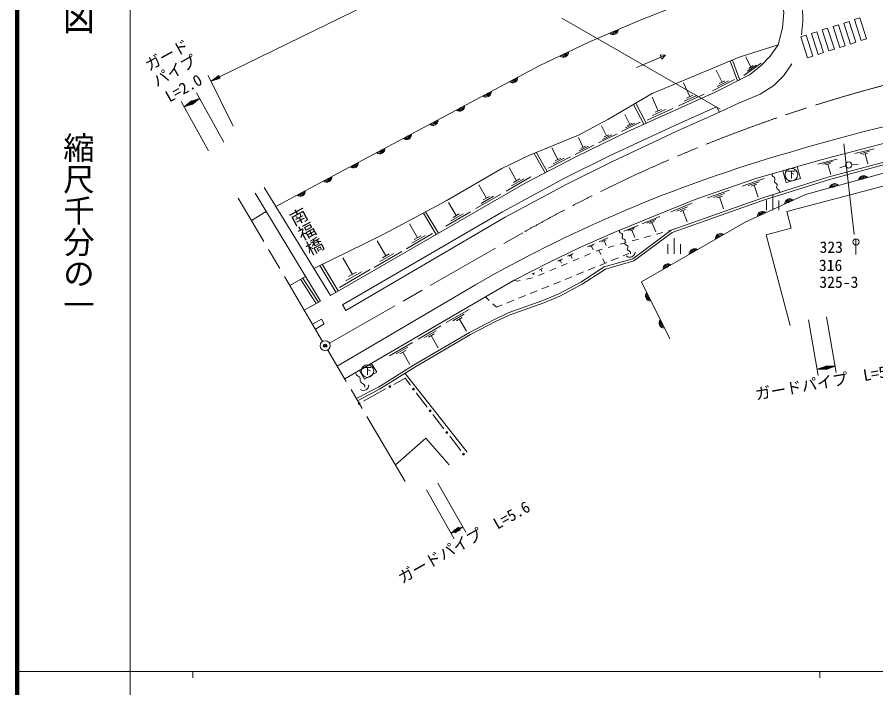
# Model space of a CAD drawing. Units: millimetres, scale not verified. Extents: x 40000 to 680000, y 20000 to 380000.
# Drawn here: x 40000 to 176935, y 202409 to 309331 of the extents above; entities that cross this region are included whole.
import ezdxf
from ezdxf.enums import TextEntityAlignment as Align

# ---------------------------------------------------------------- set-up
doc = ezdxf.new("R2010")
doc.units = ezdxf.units.MM
doc.header["$LTSCALE"] = 1000
doc.header["$PDMODE"] = 32
doc.header["$PDSIZE"] = 500
doc.linetypes.add('CHAIN', pattern=[18.5, 12, -1.5, 3.5, -1.5])
for name, color, linetype, lineweight in [('M-BGD', 7, 'Continuous', 13), ('M-BGD-EXST', 7, 'Continuous', 13), ('M-BMK', 2, 'CHAIN', 13), ('M-BMK-SRVR', 3, 'Continuous', 13), ('M-STR-HTXT', 7, 'Continuous', 13), ('M-STR-STRC', 7, 'Continuous', 13), ('M-STR-STRD', 7, 'Continuous', 13), ('M-TTL', 2, 'Continuous', 140), ('M-TTL-BAND', 7, 'Continuous', 13)]:
    doc.layers.add(name, color=color, linetype=linetype, lineweight=lineweight)
doc.layers.add('M-OTRS', color=6, linetype='Continuous')
doc.styles.add('@ＭＳ ゴシック', font='')
doc.styles.add('ＭＳ ゴシック', font='')
doc.styles.get('@ＭＳ ゴシック').set_extended_font_data('@MS Gothic')
doc.styles.get('ＭＳ ゴシック').set_extended_font_data('MS Gothic')

msp = doc.modelspace()

# ---------------------------------------------------------------- linework, layer by layer
at = {"layer": 'M-BGD'}
for p, q in [((170106, 307840), (170963, 308114)), ((172033, 304774), (170963, 308114)), ((171820, 308389), (172677, 308664)), ((172890, 305048), (171820, 308389)), ((173747, 305323), (172677, 308664)), ((173534, 308938), (174391, 309213)), ((174604, 305598), (173534, 308938)), ((175461, 305872), (174391, 309213)), ((166677, 306741), (167534, 307016)), ((167748, 303400), (166677, 306741)), ((168605, 303675), (167534, 307016)), ((168391, 307290), (169249, 307565)), ((169462, 303950), (168391, 307290)), ((170319, 304224), (169249, 307565)), ((171176, 304499), (170106, 307840)), ((164963, 306192), (165820, 306466)), ((166034, 302851), (164963, 306192)), ((166891, 303126), (165820, 306466)), ((174604, 305598), (175461, 305872)), ((169462, 303950), (170319, 304224)), ((171176, 304499), (172033, 304774)), ((172890, 305048), (173747, 305323)), ((138775, 301299), (143371, 303268)), ((142534, 303318), (143371, 303268)), ((142829, 302628), (142534, 303318)), ((143371, 303268), (142829, 302628)), ((157009, 301381), (156184, 302986)), ((166034, 302851), (166891, 303126)), ((167748, 303400), (168605, 303675)), ((154869, 299173), (153679, 302334)), ((155243, 299314), (154053, 302475)), ((158652, 301985), (155885, 300039)), ((157831, 301683), (156447, 300710)), ((157355, 301624), (156663, 301138)), ((152408, 298978), (151457, 300871)), ((147258, 296660), (146273, 298848)), ((154421, 299396), (150871, 297613)), ((153414, 299187), (151639, 298295)), ((152852, 299201), (151964, 298755)), ((142244, 294403), (141262, 296586)), ((149555, 297036), (145453, 295190)), ((148406, 296848), (146355, 295925)), ((147771, 296891), (146745, 296429)), ((139940, 292271), (138308, 295432)), ((140295, 292455), (138663, 295616)), ((144537, 294778), (140443, 292936)), ((143390, 294590), (141344, 293670)), ((142756, 294633), (141733, 294173)), ((137687, 292245), (136909, 293833)), ((133978, 290411), (133201, 291999)), ((139370, 292576), (136392, 291119)), ((138528, 292411), (137040, 291682)), ((138059, 292427), (137315, 292063)), ((135661, 290742), (132683, 289285)), ((134820, 290577), (133331, 289848)), ((134350, 290593), (133606, 290229)), ((130269, 288577), (129492, 290165)), ((124193, 284529), (122438, 287608)), ((124541, 284727), (122786, 287806)), ((126240, 286633), (125269, 288511)), ((131953, 288908), (128975, 287451)), ((131111, 288743), (129622, 288014)), ((130642, 288759), (129897, 288394)), ((173594, 287576), (176657, 288365)), ((174412, 287569), (175944, 287964)), ((174848, 287464), (175614, 287661)), ((128244, 287074), (124723, 285253)), ((127242, 286854), (125482, 285943)), ((126681, 286861), (125800, 286405)), ((167630, 285908), (170761, 286715)), ((168467, 285901), (170032, 286304)), ((175231, 287562), (175652, 285929)), ((119655, 283263), (118439, 285370)), ((168912, 285793), (169694, 285995)), ((169303, 285894), (169733, 284225)), ((172132, 285609), (171176, 285316)), ((173109, 285799), (174105, 285888)), ((121934, 283876), (117983, 281596)), ((120794, 283569), (118819, 282429)), ((120149, 283548), (119161, 282978)), ((155593, 282409), (159122, 283607)), ((89950, 264960), (79375, 282152)), ((114829, 280479), (113613, 282586)), ((156555, 282473), (158319, 283072)), ((157076, 282388), (157958, 282687)), ((157517, 282537), (158156, 280655)), ((88354, 264062), (77978, 281288)), ((117109, 281092), (113157, 278812)), ((115969, 280785), (113993, 279645)), ((115323, 280763), (114335, 280194)), ((150096, 280543), (153624, 281741)), ((151058, 280607), (152822, 281206)), ((151579, 280521), (152461, 280821)), ((160493, 281086), (160493, 278586)), ((110013, 277697), (108802, 279796)), ((144260, 278293), (147660, 279662)), ((152020, 280671), (152659, 278789)), ((159493, 280086), (159493, 278586)), ((161493, 280086), (161493, 278586)), ((77372, 276896), (79733, 278374)), ((106832, 274700), (104782, 278095)), ((107175, 274907), (105124, 278302)), ((112284, 278307), (108348, 276037)), ((111148, 278002), (109180, 276867)), ((110505, 277981), (109521, 277413)), ((145201, 278409), (146901, 279093)), ((145718, 278353), (146568, 278695)), ((146143, 278524), (146873, 276711)), ((139645, 276404), (142465, 277563)), ((140427, 276506), (141837, 277085)), ((140857, 276463), (141562, 276752)), ((103842, 274177), (102560, 276398)), ((136769, 275223), (139009, 276143)), ((137390, 275304), (138511, 275764)), ((137732, 275269), (138292, 275499)), ((138012, 275384), (138503, 274189)), ((141209, 276607), (141827, 275103)), ((143885, 275258), (144286, 275368)), ((106244, 274823), (102080, 272420)), ((105043, 274500), (102961, 273299)), ((104362, 274477), (103321, 273877)), ((132832, 273540), (134201, 274140)), ((138100, 273667), (139064, 273932)), ((140029, 274197), (140993, 274462)), ((141957, 274727), (142921, 274992)), ((144772, 274118), (144772, 271618)), ((98792, 271308), (97433, 273662)), ((130974, 272725), (132058, 273200)), ((131308, 272699), (131850, 272937)), ((131579, 272818), (131833, 272240)), ((133254, 273507), (133938, 273807)), ((133596, 273657), (133916, 272927)), ((134243, 272606), (135208, 272871)), ((136172, 273137), (137136, 273402)), ((143772, 273118), (143772, 271618)), ((145772, 273118), (145772, 271618)), ((101339, 271993), (96924, 269446)), ((100065, 271650), (97858, 270377)), ((99344, 271626), (98240, 270989)), ((127772, 271218), (128669, 271657)), ((128055, 271208), (128503, 271428)), ((128279, 271318), (128513, 270840)), ((130492, 271241), (131414, 271629)), ((132335, 272017), (132774, 272202)), ((132774, 272202), (133279, 272341)), ((132774, 272202), (133090, 271511)), ((136634, 271265), (137561, 271640)), ((91185, 265682), (88618, 269930)), ((93471, 268331), (91951, 270964)), ((126184, 270443), (126943, 270813)), ((126423, 270434), (126803, 270619)), ((126613, 270527), (126811, 270122)), ((126806, 269687), (127728, 270075)), ((128649, 270464), (129571, 270852)), ((132927, 269763), (134039, 270213)), ((133421, 270783), (133737, 270091)), ((134781, 270514), (135893, 270964)), ((90842, 265475), (88276, 269723)), ((96319, 269097), (91382, 266248)), ((94895, 268714), (92426, 267289)), ((94088, 268687), (92854, 267975)), ((122132, 268412), (122475, 268586)), ((122303, 268499), (122419, 268271)), ((123120, 268133), (124042, 268522)), ((123301, 269005), (123774, 269245)), ((123538, 269125), (123697, 268810)), ((124963, 268910), (125885, 269299)), ((129220, 268261), (130332, 268711)), ((131073, 269012), (132185, 269462)), ((85985, 267994), (83471, 266548)), ((87693, 263691), (85192, 267538)), ((88028, 263909), (85527, 267756)), ((119277, 267414), (119837, 267238)), ((119837, 267238), (120241, 267329)), ((121216, 267547), (122192, 267766)), ((125512, 266759), (126624, 267209)), ((127366, 267510), (128478, 267960)), ((121805, 265257), (122917, 265707)), ((123659, 266008), (124771, 266458)), ((114688, 264735), (115269, 264183)), ((119951, 264506), (121064, 264956)), ((85786, 262620), (88354, 264062)), ((115849, 263631), (116430, 263079)), ((116430, 263079), (117356, 263454)), ((118098, 263755), (119210, 264205)), ((108438, 260627), (112061, 262740)), ((109484, 260914), (111296, 261970)), ((110078, 260936), (110984, 261465)), ((110531, 261200), (111658, 259268)), ((103932, 257999), (107568, 260120)), ((104982, 258287), (106800, 259347)), ((105578, 258310), (106487, 258840)), ((99389, 255350), (103053, 257487)), ((106032, 258575), (107163, 256635)), ((100447, 255640), (102280, 256709)), ((101048, 255663), (101964, 256197)), ((101506, 255930), (102646, 253975)), ((111788, 239985), (101857, 252538)), ((101850, 251777), (100075, 250794)), ((102727, 250638), (101850, 251777)), ((98762, 250068), (95212, 248103)), ((105395, 247173), (103642, 249450)), ((108064, 243709), (106310, 245985)), ((110732, 240244), (108979, 242520))]:
    msp.add_line(p, q, dxfattribs=at)
for points in [[(161341, 304925), (162027, 307635), (162274, 310074), (161850, 312937), (157643, 326230)], [(81229, 279139), (123223, 301554), (131283, 305399), (139078, 308766), (151422, 313615), (160495, 316797)], [(89950, 264960), (121031, 282893), (129098, 287066), (137374, 291116), (151330, 297396), (156786, 300136), (158617, 301563), (160107, 303100), (161341, 304925), (155148, 302946)], [(155148, 302946), (141250, 297161), (134196, 293017), (129540, 290526), (121578, 287255), (117295, 285183), (108402, 280026), (98345, 274660), (87311, 269250)], [(92404, 262586), (91858, 263448), (117412, 278294), (127278, 283670), (134483, 287206), (144991, 292139), (151531, 295021), (151983, 294199)], [(92251, 251650), (114688, 264735), (119277, 267414), (124694, 270159), (129638, 272576), (135047, 274948), (143250, 278318), (148371, 280380), (157971, 283638), (168235, 286609), (177746, 289059), (190782, 292118), (199295, 293825), (204638, 294734)], [(94084, 248540), (97600, 250346), (103210, 253857), (112123, 259076), (116096, 261156), (118300, 262211), (123853, 264172), (126377, 265224), (129916, 267107), (133636, 269521), (138188, 270827), (144286, 275368), (158889, 280555), (169298, 283804), (178444, 286266), (190778, 289060), (201021, 290912), (205144, 291433), (212563, 290967), (219272, 291005), (226743, 291181), (233241, 293033)], [(94267, 248185), (97797, 249998), (103417, 253515), (112317, 258726), (116275, 260798), (118453, 261841), (123996, 263799), (126548, 264862), (130119, 266762), (133804, 269153), (138369, 270463), (144477, 275011), (159015, 280175), (169409, 283420), (178540, 285878), (190857, 288668), (201082, 290516), (205156, 291032), (212552, 290567), (219278, 290605), (226803, 290782), (233241, 292425)], [(208346, 272985), (201603, 290015), (193314, 288585), (165733, 281040), (156101, 276647), (139552, 267118), (144076, 258055)], [(184393, 265848), (179898, 282893), (162745, 278370), (163449, 275699), (159471, 274650), (163288, 260175)], [(87093, 260403), (88518, 261201), (88932, 260433)], [(108867, 237980), (105157, 242196), (100328, 237946)]]:
    msp.add_lwpolyline(points, dxfattribs=at)
for points in [[(162090, 284831), (164364, 285489), (164902, 283630), (162628, 282972)], [(94581, 253009), (96512, 254136), (97335, 252725), (95404, 251598)]]:
    msp.add_lwpolyline(points, close=True, dxfattribs=at)
for centre, radius in [((172611, 285755), 500), ((99418, 250431), 150), ((99418, 250431), 120), ((99418, 250431), 100), ((103184, 250044), 150), ((103184, 250044), 120), ((103184, 250044), 100), ((94556, 247740), 150), ((94556, 247740), 120), ((94556, 247740), 100), ((105853, 246579), 150), ((105853, 246579), 120), ((105853, 246579), 100), ((108521, 243114), 150), ((108521, 243114), 120), ((108521, 243114), 100), ((111190, 239649), 150), ((111190, 239649), 120), ((111190, 239649), 100)]:
    msp.add_circle(centre, radius, dxfattribs=at)
for centre, radius, start, end in [((135057, 307369), 812, 225.9829, 0.74317), ((135057, 307369), 650, 232.09868, 354.62738), ((135057, 307369), 488, 243.23137, 343.49469), ((135057, 307369), 325, 277.42066, 309.3054), ((127118, 303759), 812, 228.11978, 2.88005), ((127118, 303759), 650, 234.23557, 356.76426), ((127118, 303759), 488, 245.36826, 345.63157), ((127118, 303759), 325, 279.55755, 311.44228), ((119017, 299663), 812, 230.71168, 5.47195), ((119017, 299663), 650, 236.82747, 359.35616), ((119017, 299663), 488, 247.96016, 348.22347), ((119017, 299663), 325, 282.14945, 314.03418), ((114782, 297403), 812, 230.71168, 5.47195), ((114782, 297403), 650, 236.82747, 359.35616), ((114782, 297403), 488, 247.96016, 348.22347), ((114782, 297403), 325, 282.14945, 314.03418), ((110548, 295143), 812, 230.71168, 5.47195), ((110548, 295143), 650, 236.82747, 359.35616), ((110548, 295143), 488, 247.96016, 348.22347), ((110548, 295143), 325, 282.14945, 314.03418), ((106313, 292883), 812, 230.71168, 5.47195), ((106313, 292883), 650, 236.82747, 359.35616), ((106313, 292883), 488, 247.96016, 348.22347), ((106313, 292883), 325, 282.14945, 314.03418), ((102079, 290622), 812, 230.71168, 5.47195), ((102079, 290622), 650, 236.82747, 359.35616), ((102079, 290622), 488, 247.96016, 348.22347), ((102079, 290622), 325, 282.14945, 314.03418), ((97844, 288362), 812, 230.71168, 5.47195), ((97844, 288362), 650, 236.82747, 359.35616), ((97844, 288362), 488, 247.96016, 348.22347), ((97844, 288362), 325, 282.14945, 314.03418), ((93610, 286102), 812, 230.71168, 5.47195), ((93610, 286102), 650, 236.82747, 359.35616), ((93610, 286102), 488, 247.96016, 348.22347), ((93610, 286102), 325, 282.14945, 314.03418), ((89375, 283842), 812, 230.71168, 5.47195), ((89375, 283842), 650, 236.82747, 359.35616), ((89375, 283842), 488, 247.96016, 348.22347), ((89375, 283842), 325, 282.14945, 314.03418), ((160743, 284180), 341, 148.91103, 250.32006), ((160514, 283538), 341, 328.91103, 70.32006), ((174976, 283245), 812, 37.91858, 172.67885), ((174976, 283245), 650, 44.03437, 166.56306), ((174976, 283245), 488, 55.16706, 155.43038), ((174976, 283245), 325, 89.35635, 121.24109), ((161098, 283186), 341, 148.91103, 250.32006), ((160868, 282544), 341, 328.91103, 70.32006), ((161452, 282192), 341, 148.91103, 250.32006), ((170346, 281978), 812, 37.91858, 172.67885), ((170346, 281978), 650, 44.03437, 166.56306), ((170346, 281978), 488, 55.16706, 155.43038), ((170346, 281978), 325, 89.35635, 121.24109), ((85140, 281581), 812, 230.71168, 5.47195), ((85140, 281581), 650, 236.82747, 359.35616), ((85140, 281581), 488, 247.96016, 348.22347), ((85140, 281581), 325, 282.14945, 314.03418), ((161222, 281550), 341, 328.91103, 70.32006), ((163230, 279555), 812, 47.13573, 181.896), ((163230, 279555), 650, 53.25151, 175.78021), ((163230, 279555), 488, 64.3842, 164.64752), ((163230, 279555), 325, 98.57349, 130.45823), ((158863, 277564), 812, 47.13573, 181.896), ((158863, 277564), 650, 53.25151, 175.78021), ((158863, 277564), 488, 64.3842, 164.64752), ((158863, 277564), 325, 98.57349, 130.45823), ((136379, 275221), 333, 152.80907, 255.57365), ((136213, 274577), 333, 332.80907, 75.57365), ((136805, 274273), 333, 152.80907, 255.57365), ((136639, 273629), 333, 332.80907, 75.57365), ((152142, 274007), 812, 52.55483, 187.3151), ((152142, 274007), 650, 58.67062, 181.19931), ((152142, 274007), 488, 69.8033, 170.06662), ((152142, 274007), 325, 103.99259, 135.87733), ((137231, 273325), 333, 152.80907, 255.57365), ((137065, 272681), 333, 332.80907, 75.57365), ((137656, 272377), 333, 152.80907, 255.57365), ((137687, 271925), 850, 231.21827, 355.0733), ((137491, 271733), 333, 332.80907, 75.57365), ((147983, 271612), 812, 52.55483, 187.3151), ((147983, 271612), 650, 58.67062, 181.19931), ((147983, 271612), 488, 69.8033, 170.06662), ((147983, 271612), 325, 103.99259, 135.87733), ((143823, 269217), 812, 52.55483, 187.3151), ((143823, 269217), 650, 58.67062, 181.19931), ((143823, 269217), 488, 69.8033, 170.06662), ((143823, 269217), 325, 103.99259, 135.87733), ((141022, 264874), 812, 139.148, 273.90827), ((141022, 264874), 650, 145.26379, 267.79248), ((141022, 264874), 488, 156.39648, 256.65979), ((141022, 264874), 325, 190.58577, 222.4705), ((143166, 260579), 812, 139.148, 273.90827), ((143166, 260579), 650, 145.26379, 267.79248), ((143166, 260579), 488, 156.39648, 256.65979), ((143166, 260579), 325, 190.58577, 222.4705), ((94541, 252598), 524, 170.51702, 251.34126), ((94206, 251605), 524, 350.51702, 71.34126), ((95239, 251433), 524, 170.51702, 251.34126), ((95223, 250680), 850, 236.88328, 0.73831), ((94904, 250440), 524, 350.51702, 71.34126)]:
    msp.add_arc(centre, radius, start, end, dxfattribs=at)
at = {"layer": 'M-BGD-EXST'}
for p, q in [((162873, 284778), (164073, 284778)), ((163473, 284778), (163473, 283628)), ((163473, 284478), (163873, 284278)), ((95273, 253458), (96473, 253458)), ((95873, 253458), (95873, 252308)), ((95873, 253158), (96273, 252958))]:
    msp.add_line(p, q, dxfattribs=at)
for centre in [(163473, 284228), (95873, 252908)]:
    msp.add_circle(centre, 1000, dxfattribs=at)
at = {"layer": 'M-BMK'}
for p, q in [((88717, 257646), (75253, 280491)), ((89818, 257353), (120925, 275120)), ((101877, 235318), (89530, 256267))]:
    msp.add_line(p, q, dxfattribs=at)
msp.add_arc((239963, 65022), 241477, 104.6618, 119.53521, dxfattribs=at)
at = {"layer": 'M-BMK-SRVR'}
msp.add_circle((89124, 256956), 800, dxfattribs=at)
at = {"layer": 'M-OTRS'}
msp.add_point((89124, 256956), dxfattribs=at)
at = {"layer": 'M-STR-HTXT'}
for p, q in [((72266, 299806), (118021, 322178)), ((74433, 291960), (70479, 300046)), ((70919, 299147), (72156, 300031)), ((71414, 299501), (72222, 299896)), ((72200, 299941), (71661, 299677)), ((71909, 299854), (72178, 299986)), ((72376, 299582), (72156, 300031)), ((70919, 299147), (72266, 299806)), ((70919, 299147), (72376, 299582)), ((72244, 299851), (71166, 299324)), ((72288, 299761), (71210, 299234)), ((71502, 299321), (72310, 299716)), ((72332, 299671), (71793, 299408)), ((72085, 299495), (72354, 299626)), ((72972, 289398), (68582, 297254)), ((70532, 288035), (66142, 295891)), ((66630, 295018), (67817, 295968)), ((67915, 295794), (66867, 295208)), ((67105, 295398), (67891, 295837)), ((67866, 295881), (67342, 295588)), ((67580, 295778), (67842, 295924)), ((69070, 296382), (67638, 295868)), ((67638, 295868), (67882, 295432)), ((67925, 295971), (67663, 295824)), ((67687, 295781), (68211, 296073)), ((68497, 296176), (67711, 295737)), ((67736, 295693), (68783, 296279)), ((69070, 296382), (67760, 295650)), ((67785, 295606), (68832, 296192)), ((68595, 296002), (67809, 295563)), ((68061, 295532), (67817, 295968)), ((67833, 295519), (68357, 295812)), ((69070, 296382), (67882, 295432)), ((66630, 295018), (67939, 295750)), ((66630, 295018), (68061, 295532)), ((67964, 295706), (66916, 295121)), ((67202, 295224), (67988, 295663)), ((68013, 295619), (67489, 295326)), ((67775, 295429), (68037, 295575)), ((68120, 295622), (67858, 295475)), ((169058, 261571), (170609, 252706)), ((166187, 261069), (167739, 252204)), ((167566, 253189), (169001, 253694)), ((167566, 253189), (169044, 253447)), ((169035, 253497), (167853, 253290)), ((169053, 253398), (167871, 253191)), ((168140, 253391), (169027, 253546)), ((168175, 253194), (169061, 253349)), ((169018, 253595), (168427, 253492)), ((168714, 253593), (169010, 253644)), ((170437, 253691), (168916, 253679)), ((168916, 253679), (169002, 253186)), ((169220, 253681), (168925, 253630)), ((168933, 253580), (169524, 253684)), ((169829, 253686), (168942, 253531)), ((168951, 253482), (170133, 253689)), ((170437, 253691), (168959, 253433)), ((168968, 253383), (170150, 253590)), ((169863, 253489), (168976, 253334)), ((168985, 253285), (169576, 253388)), ((169087, 253201), (169001, 253694)), ((170437, 253691), (169002, 253186)), ((167566, 253189), (169087, 253201)), ((169070, 253300), (168479, 253196)), ((168783, 253199), (169078, 253250)), ((169289, 253287), (168994, 253236)), ((107093, 235037), (111542, 227214)), ((105263, 233997), (109712, 226173)), ((109218, 227042), (110398, 228001)), ((109218, 227042), (110521, 227784)), ((109218, 227042), (110645, 227567)), ((110497, 227827), (109454, 227234)), ((110546, 227740), (109503, 227147)), ((111047, 228083), (109620, 227559)), ((109620, 227559), (109867, 227124)), ((109905, 227664), (109645, 227515)), ((109669, 227472), (110191, 227768)), ((109690, 227426), (110472, 227871)), ((110476, 227873), (109694, 227428)), ((109719, 227385), (110762, 227978)), ((111047, 228083), (109743, 227341)), ((109768, 227298), (110811, 227891)), ((109789, 227252), (110571, 227697)), ((110575, 227699), (109793, 227255)), ((109818, 227211), (110339, 227508)), ((110103, 227316), (109842, 227168)), ((111047, 228083), (109867, 227124)), ((110447, 227914), (109926, 227618)), ((110596, 227654), (110074, 227357)), ((110162, 227809), (110423, 227958)), ((110360, 227462), (110620, 227610)), ((110645, 227567), (110398, 228001))]:
    msp.add_line(p, q, dxfattribs=at)
at = {"layer": 'M-STR-STRC'}
for p, q in [((152087, 294672), (126881, 309153)), ((171835, 289163), (173462, 274674)), ((173772, 273998), (173772, 271498))]:
    msp.add_line(p, q, dxfattribs=at)
msp.add_circle((173772, 273498), 500, dxfattribs=at)
at = {"layer": 'M-STR-STRD'}
for p, q in [((91045, 253696), (113108, 266679)), ((87556, 259616), (88932, 260433))]:
    msp.add_line(p, q, dxfattribs=at)
for points in [[(165056, 306522), (165289, 308617), (165256, 311111), (159935, 328603)], [(92404, 262586), (117848, 277456), (127641, 282710), (134857, 286285), (145299, 291206), (151983, 294199), (154954, 295546), (158479, 297054), (160674, 298428), (162270, 300046), (163534, 301909)]]:
    msp.add_lwpolyline(points, dxfattribs=at)
for centre, radius, start, end in [((259744, -38227), 340022, 102.23159, 107.15426), ((224514, 72101), 224214, 106.86761, 119.7935)]:
    msp.add_arc(centre, radius, start, end, dxfattribs=at)
at = {"layer": 'M-TTL'}
msp.add_line((40000, 380000), (40000, 20000), dxfattribs=at)
at = {"layer": 'M-TTL-BAND'}
for p, q in [((58000, 370000), (58000, 20000)), ((40000, 205000), (579000, 205000)), ((68000, 205000), (68000, 204000)), ((168000, 205000), (168000, 204000))]:
    msp.add_line(p, q, dxfattribs=at)

# ---------------------------------------------------------------- texts
at = {"layer": 'M-BGD', "style": '@ＭＳ ゴシック', "width": 0.95}
msp.add_text('南福橋', height=2062, rotation=298.244, dxfattribs=at).set_placement((84679, 274393), align=Align.BOTTOM_CENTER)
at = {"layer": 'M-STR-HTXT', "style": 'ＭＳ ゴシック'}
for s, rotation, p in [('ガード', 28.548, (64584, 302004)), ('パイプ', 29.186, (65803, 299508)), ('L=2.0', 29.197, (67264, 296747)), ('ガードパイプ  L=5.6', 9.926, (169639, 249795)), ('ガードパイプ  L=5.6', 29.624, (111961, 224346))]:
    msp.add_text(s, height=1833, rotation=rotation, dxfattribs=at).set_placement(p, align=Align.BOTTOM_CENTER)
at = {"layer": 'M-STR-STRC', "style": 'ＭＳ ゴシック'}
for s, p in [('323', (167953, 272670)), ('316', (167849, 269777)), ('325-3', (167918, 267092))]:
    msp.add_text(s, height=1833, dxfattribs=at).set_placement(p, align=Align.MIDDLE_LEFT)
at = {"layer": 'M-TTL-BAND', "style": '@ＭＳ ゴシック', "width": 1.4}
msp.add_text('平  面  図', height=3666, rotation=270, dxfattribs=at).set_placement((49777, 306475), align=Align.MIDDLE_RIGHT)
at = {"layer": 'M-TTL-BAND', "style": '@ＭＳ ゴシック'}
msp.add_text('縮尺千分の一', height=3666, rotation=270, dxfattribs=at).set_placement((49777, 261030), align=Align.MIDDLE_RIGHT)

doc.saveas('drawing.dxf')
